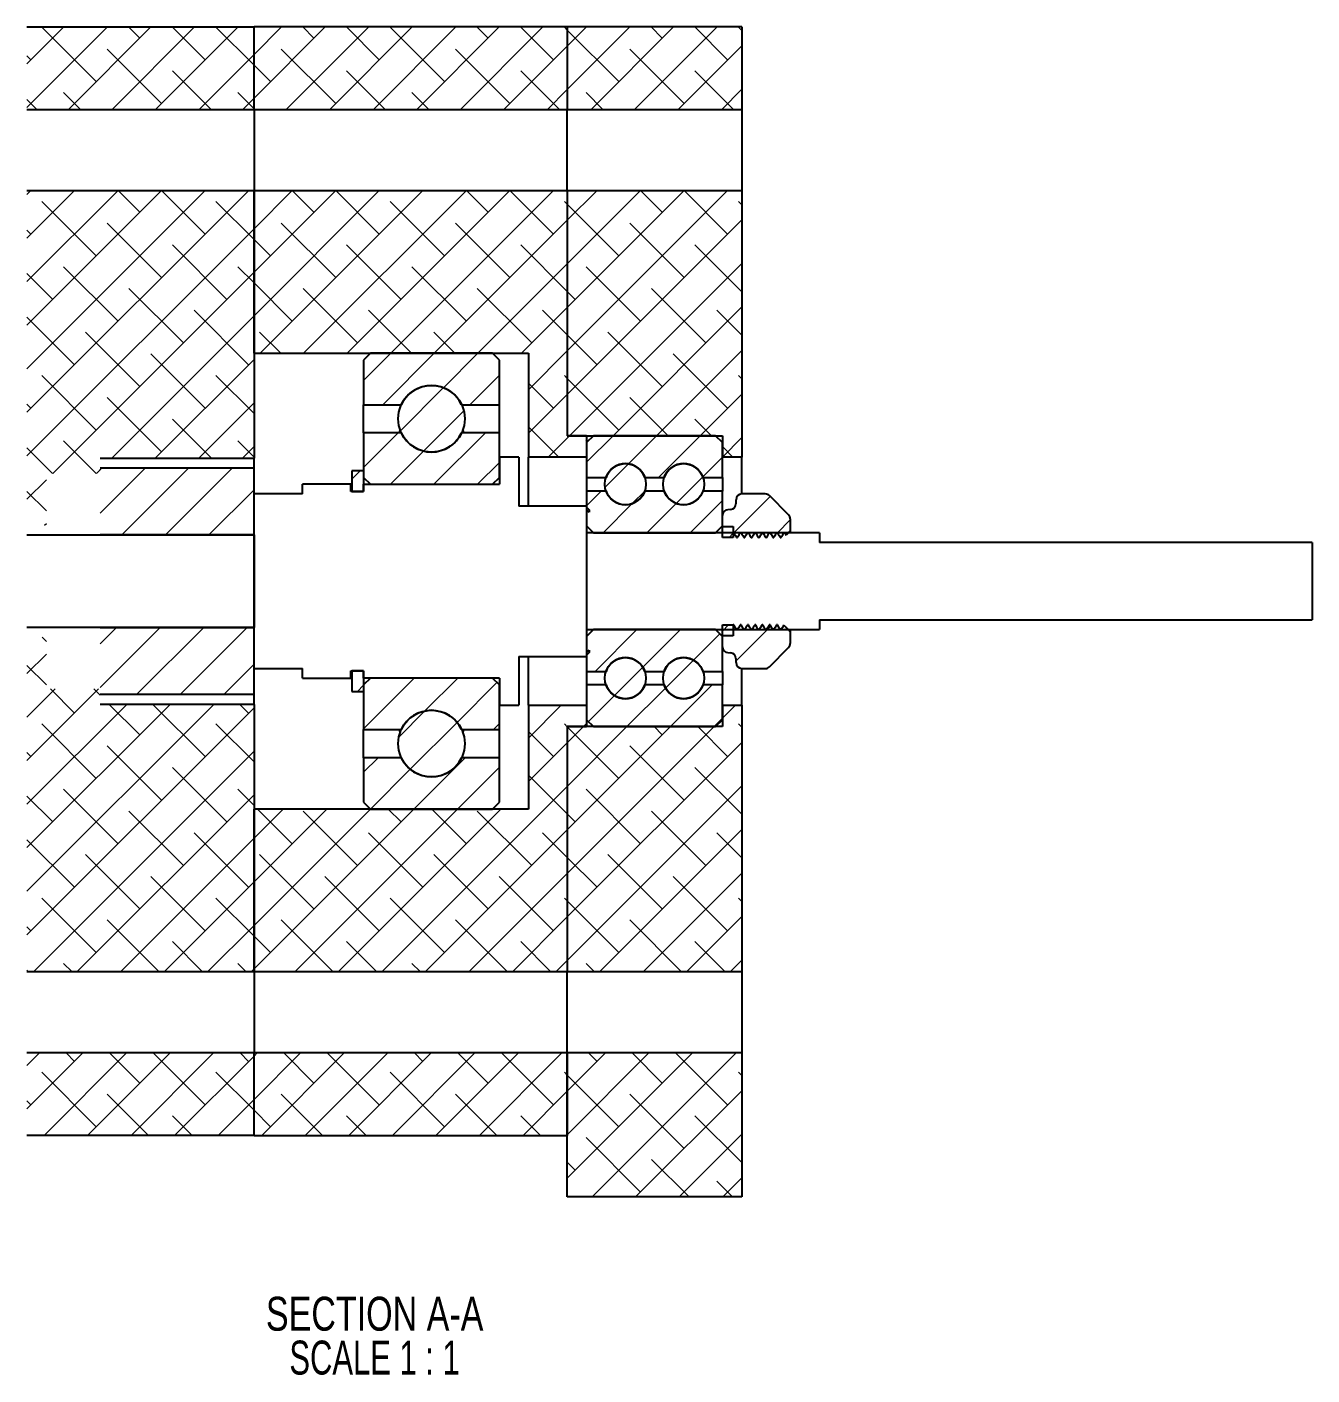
# Model space of a CAD drawing. Header units: inches. Extents: x 1.4 to 17.6, y 1.1 to 9.9.
# Drawn here: x 12.38 to 17.59, y 3.94 to 9.41 of the extents above; entities that cross this region are included whole.
import ezdxf

# ---------------------------------------------------------------- set-up
doc = ezdxf.new("R2010")
doc.units = ezdxf.units.IN
doc.header["$MEASUREMENT"] = 0
doc.styles.add('SLDTEXTSTYLE0', font='TXT', dxfattribs={"width": 0.75})
doc.styles.add('SLDTEXTSTYLE1', font='TXT', dxfattribs={"width": 0.681818})
pattern_1 = [(45, (4.8788, 0), (-0.0883883, 0.0883883), []), (135, (4.8788, 0), (-0.265165, 0.0883883), [0.3125, -0.1875])]
pattern_2 = [(45, (4.8788, 0), (-0.0883883, 0.0883883), [])]
pattern_3 = [(45, (4.8788, 0), (-0.265165, 0.265165), []), (45, (5.05558, 0), (-0.265165, 0.265165), [])]

# ---------------------------------------------------------------- blocks, each defined once
blk = doc.blocks.new('SW_NOTE_0')
at = {"color": 0, "linetype": 'Continuous', "lineweight": 18, "char_height": 0.137795, "attachment_point": 2}
for s, insert, style in [('SECTION A-A', (0.5576, 0.1776), 'SLDTEXTSTYLE0'), ('SCALE 1 : 1', (0.5571, -0.0005), 'SLDTEXTSTYLE1')]:
    blk.add_mtext(s, dxfattribs=dict(at, insert=insert, style=style))

msp = doc.modelspace()

# ---------------------------------------------------------------- hatches: boundary and pattern name
at = {"linetype": 'Continuous', "lineweight": 18}
h = msp.add_hatch(dxfattribs=at)
h.set_pattern_fill('ANSI38', style=0)
h.set_pattern_definition(pattern_1)
h.paths.add_polyline_path([(13.2976, 9.4146), (12.3758, 9.4146), (12.3758, 9.08), (13.2976, 9.08)], flags=0)
h = msp.add_hatch(dxfattribs=at)
h.set_pattern_fill('ANSI38', style=0)
h.set_pattern_definition(pattern_1)
h.paths.add_polyline_path([(14.5692, 9.08), (14.5692, 9.4146), (13.2976, 9.4146), (13.2976, 9.08)], flags=0)
h = msp.add_hatch(dxfattribs=at)
h.set_pattern_fill('ANSI38', style=0)
h.set_pattern_definition(pattern_1)
h.paths.add_polyline_path([(15.2779, 9.08), (15.2779, 9.4146), (14.5692, 9.4146), (14.5692, 9.08)], flags=0)
h = msp.add_hatch(dxfattribs=at)
h.set_pattern_fill('ANSI38', style=0)
h.set_pattern_definition(pattern_1)
h.paths.add_polyline_path([(12.3758, 8.7493), (12.3758, 7.3915), (12.4546, 7.3915), (12.4546, 7.6021), (12.6726, 7.6021), (12.6726, 7.6646), (13.2976, 7.6646), (13.2976, 8.7493)], flags=0)
h = msp.add_hatch(dxfattribs=at)
h.set_pattern_fill('ANSI38', style=0)
h.set_pattern_definition(pattern_1)
h.paths.add_polyline_path([(13.2976, 8.0898), (14.4117, 8.0898), (14.4117, 7.6685), (14.6479, 7.6685), (14.6479, 7.7552), (14.5692, 7.7552), (14.5692, 8.7493), (13.2976, 8.7493)], flags=0)
h = msp.add_hatch(dxfattribs=at)
h.set_pattern_fill('ANSI38', style=0)
h.set_pattern_definition(pattern_1)
h.paths.add_polyline_path([(14.5692, 7.7552), (15.1991, 7.7552), (15.1991, 7.6685), (15.2779, 7.6685), (15.2779, 8.7493), (14.5692, 8.7493)], flags=0)
h = msp.add_hatch(dxfattribs=at)
h.set_pattern_fill('ANSI31', style=0)
h.set_pattern_definition(pattern_2)
edge = h.paths.add_edge_path(flags=0)
edge.add_line((14.2936, 7.8812), (14.2936, 8.0623))
edge.add_line((14.2936, 8.0623), (14.2661, 8.0898))
edge.add_line((14.2661, 8.0898), (13.77, 8.0898))
edge.add_line((13.77, 8.0898), (13.7424, 8.0623))
edge.add_line((13.7424, 8.0623), (13.7424, 7.8812))
edge.add_line((13.7424, 7.8812), (13.8955, 7.8812))
edge.add_arc((14.018, 7.8241), 0.1351, 24.9972, 155.0028, ccw=False)
edge.add_line((14.1405, 7.8812), (14.2936, 7.8812))
h = msp.add_hatch(dxfattribs=at)
h.set_pattern_fill('ANSI31', style=0)
h.set_pattern_definition(pattern_2)
edge = h.paths.add_edge_path(flags=0)
edge.add_arc((14.018, 7.8241), 0.1351, 0, 360)
h = msp.add_hatch(dxfattribs=at)
h.set_pattern_fill('ANSI31', style=0)
h.set_pattern_definition(pattern_2)
edge = h.paths.add_edge_path(flags=0)
edge.add_line((14.2661, 7.5583), (14.2936, 7.5859))
edge.add_line((14.2936, 7.5859), (14.2936, 7.767))
edge.add_line((14.2936, 7.767), (14.1405, 7.767))
edge.add_arc((14.018, 7.8241), 0.1351, 204.9972, 335.0028, ccw=False)
edge.add_line((13.8955, 7.767), (13.7424, 7.767))
edge.add_line((13.7424, 7.767), (13.7424, 7.5859))
edge.add_line((13.7424, 7.5859), (13.77, 7.5583))
edge.add_line((13.77, 7.5583), (14.2661, 7.5583))
h = msp.add_hatch(dxfattribs=at)
h.set_pattern_fill('ANSI31', style=0)
h.set_pattern_definition(pattern_2)
edge = h.paths.add_edge_path(flags=0)
edge.add_line((15.1716, 7.7552), (14.6755, 7.7552))
edge.add_line((14.6755, 7.7552), (14.6479, 7.7276))
edge.add_line((14.6479, 7.7276), (14.6479, 7.586))
edge.add_line((14.6479, 7.586), (14.7267, 7.586))
edge.add_arc((14.8054, 7.5583), 0.0835, 19.3741, 160.6259, ccw=False)
edge.add_line((14.8842, 7.586), (14.9629, 7.586))
edge.add_arc((15.0416, 7.5583), 0.0835, 19.3741, 160.6259, ccw=False)
edge.add_line((15.1204, 7.586), (15.1991, 7.586))
edge.add_line((15.1991, 7.586), (15.1991, 7.7276))
edge.add_line((15.1991, 7.7276), (15.1716, 7.7552))
h = msp.add_hatch(dxfattribs=at)
h.set_pattern_fill('ANSI31', style=0)
h.set_pattern_definition(pattern_2)
h.paths.add_polyline_path([(13.2976, 7.3521), (13.2976, 7.6231), (12.6726, 7.6231), (12.6726, 7.3521)], flags=0)
h = msp.add_hatch(dxfattribs=at)
h.set_pattern_fill('ANSI32', style=0)
h.set_pattern_definition(pattern_3)
h.paths.add_polyline_path([(13.6952, 7.6123), (13.6952, 7.5288), (13.7424, 7.5288), (13.7424, 7.6123)], flags=0)
h = msp.add_hatch(dxfattribs=at)
h.set_pattern_fill('ANSI31', style=0)
h.set_pattern_definition(pattern_2)
edge = h.paths.add_edge_path(flags=0)
edge.add_arc((14.8054, 7.5583), 0.0835, 0, 360)
h = msp.add_hatch(dxfattribs=at)
h.set_pattern_fill('ANSI31', style=0)
h.set_pattern_definition(pattern_2)
edge = h.paths.add_edge_path(flags=0)
edge.add_arc((15.0416, 7.5583), 0.0835, 0, 360)
h = msp.add_hatch(dxfattribs=at)
h.set_pattern_fill('ANSI31', style=0)
h.set_pattern_definition(pattern_2)
edge = h.paths.add_edge_path(flags=0)
edge.add_line((14.7267, 7.5306), (14.6479, 7.5306))
edge.add_line((14.6479, 7.5306), (14.6479, 7.4648))
edge.add_line((14.6479, 7.4648), (14.6579, 7.4548))
edge.add_line((14.6579, 7.4548), (14.6579, 7.4448))
edge.add_line((14.6579, 7.4448), (14.6479, 7.4548))
edge.add_line((14.6479, 7.4548), (14.6479, 7.389))
edge.add_line((14.6479, 7.389), (14.6755, 7.3615))
edge.add_line((14.6755, 7.3615), (15.1716, 7.3615))
edge.add_line((15.1716, 7.3615), (15.1991, 7.389))
edge.add_line((15.1991, 7.389), (15.1991, 7.5306))
edge.add_line((15.1991, 7.5306), (15.1204, 7.5306))
edge.add_arc((15.0416, 7.5583), 0.0835, 199.3741, 340.6259, ccw=False)
edge.add_line((14.9629, 7.5306), (14.8842, 7.5306))
edge.add_arc((14.8054, 7.5583), 0.0835, 199.3741, 340.6259, ccw=False)
h = msp.add_hatch(dxfattribs=at)
h.set_pattern_fill('ANSI31', style=0)
h.set_pattern_definition(pattern_2)
edge = h.paths.add_edge_path(flags=0)
edge.add_line((15.3896, 7.3615), (15.3933, 7.3615))
edge.add_line((15.3933, 7.3615), (15.4044, 7.3423))
edge.add_line((15.4044, 7.3423), (15.408, 7.3423))
edge.add_line((15.408, 7.3423), (15.4191, 7.3615))
edge.add_line((15.4191, 7.3615), (15.4228, 7.3615))
edge.add_line((15.4228, 7.3615), (15.4339, 7.3423))
edge.add_line((15.4339, 7.3423), (15.4376, 7.3423))
edge.add_line((15.4376, 7.3423), (15.4487, 7.3615))
edge.add_line((15.4487, 7.3615), (15.4523, 7.3615))
edge.add_line((15.4523, 7.3615), (15.4578, 7.352))
edge.add_line((15.4578, 7.352), (15.4747, 7.3688))
edge.add_line((15.4747, 7.3688), (15.4747, 7.4172))
edge.add_arc((15.4509, 7.4172), 0.0238, 0, 45)
edge.add_line((15.4677, 7.4341), (15.3898, 7.512))
edge.add_arc((15.373, 7.4951), 0.0238, 45, 90)
edge.add_line((15.373, 7.5189), (15.2781, 7.5189))
edge.add_arc((15.2781, 7.4951), 0.0238, 90, 180)
edge.add_line((15.2542, 7.4951), (15.2542, 7.4791))
edge.add_arc((15.2304, 7.4791), 0.0238, 274, 360, ccw=False)
edge.add_line((15.2321, 7.4554), (15.2213, 7.4546))
edge.add_arc((15.2229, 7.4309), 0.0238, 94, 180)
edge.add_line((15.1991, 7.4309), (15.1991, 7.3866))
edge.add_line((15.1991, 7.3866), (15.2434, 7.3866))
edge.add_line((15.2434, 7.3866), (15.2434, 7.3615))
edge.add_line((15.2434, 7.3615), (15.2456, 7.3615))
edge.add_line((15.2456, 7.3615), (15.2567, 7.3423))
edge.add_line((15.2567, 7.3423), (15.2604, 7.3423))
edge.add_line((15.2604, 7.3423), (15.2715, 7.3615))
edge.add_line((15.2715, 7.3615), (15.2752, 7.3615))
edge.add_line((15.2752, 7.3615), (15.2862, 7.3423))
edge.add_line((15.2862, 7.3423), (15.2899, 7.3423))
edge.add_line((15.2899, 7.3423), (15.301, 7.3615))
edge.add_line((15.301, 7.3615), (15.3047, 7.3615))
edge.add_line((15.3047, 7.3615), (15.3158, 7.3423))
edge.add_line((15.3158, 7.3423), (15.3195, 7.3423))
edge.add_line((15.3195, 7.3423), (15.3305, 7.3615))
edge.add_line((15.3305, 7.3615), (15.3342, 7.3615))
edge.add_line((15.3342, 7.3615), (15.3453, 7.3423))
edge.add_line((15.3453, 7.3423), (15.349, 7.3423))
edge.add_line((15.349, 7.3423), (15.3601, 7.3615))
edge.add_line((15.3601, 7.3615), (15.3638, 7.3615))
edge.add_line((15.3638, 7.3615), (15.3748, 7.3423))
edge.add_line((15.3748, 7.3423), (15.3785, 7.3423))
edge.add_line((15.3785, 7.3423), (15.3896, 7.3615))
h = msp.add_hatch(dxfattribs=at)
h.set_pattern_fill('ANSI31', style=0)
h.set_pattern_definition(pattern_2)
h.paths.add_polyline_path([(15.1991, 7.3866), (15.1991, 7.3423), (15.2434, 7.3423), (15.2434, 7.3866)], flags=0)
h = msp.add_hatch(dxfattribs=at)
h.set_pattern_fill('ANSI31', style=0)
h.set_pattern_definition(pattern_2)
h.paths.add_polyline_path([(12.6726, 6.9771), (12.6726, 6.7061), (13.2976, 6.7061), (13.2976, 6.9771)], flags=0)
h = msp.add_hatch(dxfattribs=at)
h.set_pattern_fill('ANSI31', style=0)
h.set_pattern_definition(pattern_2)
edge = h.paths.add_edge_path(flags=0)
edge.add_line((14.6579, 6.8744), (14.6479, 6.8644))
edge.add_line((14.6479, 6.8644), (14.6479, 6.7986))
edge.add_line((14.6479, 6.7986), (14.7267, 6.7986))
edge.add_arc((14.8054, 6.7709), 0.0835, 19.3741, 160.6259, ccw=False)
edge.add_line((14.8842, 6.7986), (14.9629, 6.7986))
edge.add_arc((15.0416, 6.7709), 0.0835, 19.3741, 160.6259, ccw=False)
edge.add_line((15.1204, 6.7986), (15.1991, 6.7986))
edge.add_line((15.1991, 6.7986), (15.1991, 6.9402))
edge.add_line((15.1991, 6.9402), (15.1716, 6.9678))
edge.add_line((15.1716, 6.9678), (14.6755, 6.9678))
edge.add_line((14.6755, 6.9678), (14.6479, 6.9402))
edge.add_line((14.6479, 6.9402), (14.6479, 6.8744))
edge.add_line((14.6479, 6.8744), (14.6579, 6.8844))
edge.add_line((14.6579, 6.8844), (14.6579, 6.8744))
h = msp.add_hatch(dxfattribs=at)
h.set_pattern_fill('ANSI31', style=0)
h.set_pattern_definition(pattern_2)
h.paths.add_polyline_path([(15.1991, 6.9869), (15.1991, 6.9426), (15.2434, 6.9426), (15.2434, 6.9869)], flags=0)
h = msp.add_hatch(dxfattribs=at)
h.set_pattern_fill('ANSI31', style=0)
h.set_pattern_definition(pattern_2)
edge = h.paths.add_edge_path(flags=0)
edge.add_line((15.4339, 6.9678), (15.4228, 6.9869))
edge.add_line((15.4228, 6.9869), (15.4191, 6.9869))
edge.add_line((15.4191, 6.9869), (15.408, 6.9678))
edge.add_line((15.408, 6.9678), (15.4044, 6.9678))
edge.add_line((15.4044, 6.9678), (15.3933, 6.9869))
edge.add_line((15.3933, 6.9869), (15.3896, 6.9869))
edge.add_line((15.3896, 6.9869), (15.3785, 6.9678))
edge.add_line((15.3785, 6.9678), (15.3748, 6.9678))
edge.add_line((15.3748, 6.9678), (15.3638, 6.9869))
edge.add_line((15.3638, 6.9869), (15.3601, 6.9869))
edge.add_line((15.3601, 6.9869), (15.349, 6.9678))
edge.add_line((15.349, 6.9678), (15.3453, 6.9678))
edge.add_line((15.3453, 6.9678), (15.3342, 6.9869))
edge.add_line((15.3342, 6.9869), (15.3305, 6.9869))
edge.add_line((15.3305, 6.9869), (15.3195, 6.9678))
edge.add_line((15.3195, 6.9678), (15.3158, 6.9678))
edge.add_line((15.3158, 6.9678), (15.3047, 6.9869))
edge.add_line((15.3047, 6.9869), (15.301, 6.9869))
edge.add_line((15.301, 6.9869), (15.2899, 6.9678))
edge.add_line((15.2899, 6.9678), (15.2862, 6.9678))
edge.add_line((15.2862, 6.9678), (15.2752, 6.9869))
edge.add_line((15.2752, 6.9869), (15.2715, 6.9869))
edge.add_line((15.2715, 6.9869), (15.2604, 6.9678))
edge.add_line((15.2604, 6.9678), (15.2567, 6.9678))
edge.add_line((15.2567, 6.9678), (15.2456, 6.9869))
edge.add_line((15.2456, 6.9869), (15.2434, 6.9869))
edge.add_line((15.2434, 6.9869), (15.2434, 6.9426))
edge.add_line((15.2434, 6.9426), (15.1991, 6.9426))
edge.add_line((15.1991, 6.9426), (15.1991, 6.8983))
edge.add_arc((15.2229, 6.8983), 0.0238, 180, 266)
edge.add_line((15.2213, 6.8746), (15.2321, 6.8738))
edge.add_arc((15.2304, 6.8501), 0.0238, 0, 86, ccw=False)
edge.add_line((15.2542, 6.8501), (15.2542, 6.8341))
edge.add_arc((15.2781, 6.8341), 0.0238, 180, 270)
edge.add_line((15.2781, 6.8103), (15.373, 6.8103))
edge.add_arc((15.373, 6.8341), 0.0238, 270, 315)
edge.add_line((15.3898, 6.8173), (15.4677, 6.8952))
edge.add_arc((15.4509, 6.912), 0.0238, 315, 360)
edge.add_line((15.4747, 6.912), (15.4747, 6.9604))
edge.add_line((15.4747, 6.9604), (15.4672, 6.9679))
edge.add_line((15.4672, 6.9679), (15.4671, 6.9678))
edge.add_line((15.4671, 6.9678), (15.4634, 6.9678))
edge.add_line((15.4634, 6.9678), (15.4581, 6.977))
edge.add_line((15.4581, 6.977), (15.4485, 6.9866))
edge.add_line((15.4485, 6.9866), (15.4376, 6.9678))
edge.add_line((15.4376, 6.9678), (15.4339, 6.9678))
h = msp.add_hatch(dxfattribs=at)
h.set_pattern_fill('ANSI38', style=0)
h.set_pattern_definition(pattern_1)
h.paths.add_polyline_path([(12.3758, 6.9377), (12.3758, 5.58), (13.2976, 5.58), (13.2976, 6.6646), (12.6726, 6.6646), (12.6726, 6.7271), (12.4546, 6.7271), (12.4546, 6.9377)], flags=0)
h = msp.add_hatch(dxfattribs=at)
h.set_pattern_fill('ANSI31', style=0)
h.set_pattern_definition(pattern_2)
edge = h.paths.add_edge_path(flags=0)
edge.add_arc((14.8054, 6.7709), 0.0835, 0, 360)
h = msp.add_hatch(dxfattribs=at)
h.set_pattern_fill('ANSI31', style=0)
h.set_pattern_definition(pattern_2)
edge = h.paths.add_edge_path(flags=0)
edge.add_arc((15.0416, 6.7709), 0.0835, 0, 360)
h = msp.add_hatch(dxfattribs=at)
h.set_pattern_fill('ANSI32', style=0)
h.set_pattern_definition(pattern_3)
h.paths.add_polyline_path([(13.7424, 6.7169), (13.7424, 6.8004), (13.6952, 6.8004), (13.6952, 6.7169)], flags=0)
h = msp.add_hatch(dxfattribs=at)
h.set_pattern_fill('ANSI31', style=0)
h.set_pattern_definition(pattern_2)
edge = h.paths.add_edge_path(flags=0)
edge.add_line((14.1405, 6.5623), (14.2936, 6.5623))
edge.add_line((14.2936, 6.5623), (14.2936, 6.7434))
edge.add_line((14.2936, 6.7434), (14.2661, 6.7709))
edge.add_line((14.2661, 6.7709), (13.77, 6.7709))
edge.add_line((13.77, 6.7709), (13.7424, 6.7434))
edge.add_line((13.7424, 6.7434), (13.7424, 6.5623))
edge.add_line((13.7424, 6.5623), (13.8955, 6.5623))
edge.add_arc((14.018, 6.5052), 0.1351, 24.9972, 155.0028, ccw=False)
h = msp.add_hatch(dxfattribs=at)
h.set_pattern_fill('ANSI31', style=0)
h.set_pattern_definition(pattern_2)
edge = h.paths.add_edge_path(flags=0)
edge.add_line((14.6479, 6.7432), (14.6479, 6.6016))
edge.add_line((14.6479, 6.6016), (14.6755, 6.5741))
edge.add_line((14.6755, 6.5741), (15.1716, 6.5741))
edge.add_line((15.1716, 6.5741), (15.1991, 6.6016))
edge.add_line((15.1991, 6.6016), (15.1991, 6.7432))
edge.add_line((15.1991, 6.7432), (15.1204, 6.7432))
edge.add_arc((15.0416, 6.7709), 0.0835, 199.3741, 340.6259, ccw=False)
edge.add_line((14.9629, 6.7432), (14.8842, 6.7432))
edge.add_arc((14.8054, 6.7709), 0.0835, 199.3741, 340.6259, ccw=False)
edge.add_line((14.7267, 6.7432), (14.6479, 6.7432))
h = msp.add_hatch(dxfattribs=at)
h.set_pattern_fill('ANSI38', style=0)
h.set_pattern_definition(pattern_1)
h.paths.add_polyline_path([(14.6479, 6.6607), (14.4117, 6.6607), (14.4117, 6.2394), (13.2976, 6.2394), (13.2976, 5.58), (14.5692, 5.58), (14.5692, 6.5741), (14.6479, 6.5741)], flags=0)
h = msp.add_hatch(dxfattribs=at)
h.set_pattern_fill('ANSI31', style=0)
h.set_pattern_definition(pattern_2)
edge = h.paths.add_edge_path(flags=0)
edge.add_arc((14.018, 6.5052), 0.1351, 0, 360)
h = msp.add_hatch(dxfattribs=at)
h.set_pattern_fill('ANSI38', style=0)
h.set_pattern_definition(pattern_1)
h.paths.add_polyline_path([(15.2779, 6.6607), (15.1991, 6.6607), (15.1991, 6.5741), (14.5692, 6.5741), (14.5692, 5.58), (15.2779, 5.58)], flags=0)
h = msp.add_hatch(dxfattribs=at)
h.set_pattern_fill('ANSI31', style=0)
h.set_pattern_definition(pattern_2)
edge = h.paths.add_edge_path(flags=0)
edge.add_line((13.77, 6.2394), (14.2661, 6.2394))
edge.add_line((14.2661, 6.2394), (14.2936, 6.267))
edge.add_line((14.2936, 6.267), (14.2936, 6.4481))
edge.add_line((14.2936, 6.4481), (14.1405, 6.4481))
edge.add_arc((14.018, 6.5052), 0.1351, 204.9972, 335.0028, ccw=False)
edge.add_line((13.8955, 6.4481), (13.7424, 6.4481))
edge.add_line((13.7424, 6.4481), (13.7424, 6.267))
edge.add_line((13.7424, 6.267), (13.77, 6.2394))
h = msp.add_hatch(dxfattribs=at)
h.set_pattern_fill('ANSI38', style=0)
h.set_pattern_definition(pattern_1)
h.paths.add_polyline_path([(12.3758, 4.9146), (13.2976, 4.9146), (13.2976, 5.2493), (12.3758, 5.2493)], flags=0)
h = msp.add_hatch(dxfattribs=at)
h.set_pattern_fill('ANSI38', style=0)
h.set_pattern_definition(pattern_1)
h.paths.add_polyline_path([(14.5692, 4.9146), (14.5692, 5.2493), (13.2976, 5.2493), (13.2976, 4.9146)], flags=0)
h = msp.add_hatch(dxfattribs=at)
h.set_pattern_fill('ANSI38', style=0)
h.set_pattern_definition(pattern_1)
h.paths.add_polyline_path([(15.2779, 4.6646), (15.2779, 5.2493), (14.5692, 5.2493), (14.5692, 4.6646)], flags=0)

# ---------------------------------------------------------------- linework, layer by layer
at = {"color": 7, "linetype": 'Continuous', "lineweight": 25}
for p, q in [((12.3758, 9.4146), (13.2976, 9.4146)), ((14.5692, 9.4146), (13.2976, 9.4146)), ((13.2976, 9.08), (13.2976, 9.4146)), ((14.5692, 9.4146), (14.5692, 9.08)), ((15.2779, 9.4146), (14.5692, 9.4146)), ((15.2779, 9.4146), (15.2779, 9.08)), ((12.3758, 9.08), (13.2976, 9.08)), ((13.2976, 9.08), (14.5692, 9.08)), ((13.2976, 9.08), (13.2976, 8.7493)), ((14.5692, 8.7493), (14.5692, 9.08)), ((14.5692, 9.08), (15.2779, 9.08)), ((15.2779, 9.08), (15.2779, 8.7493)), ((13.2976, 8.7493), (12.3758, 8.7493)), ((13.2976, 8.0898), (13.2976, 8.7493)), ((14.5692, 8.7493), (13.2976, 8.7493)), ((13.2976, 8.7493), (13.2976, 7.6646)), ((14.5692, 8.7493), (14.5692, 7.7552)), ((15.2779, 8.7493), (14.5692, 8.7493)), ((15.2779, 8.7493), (15.2779, 7.6685)), ((13.2976, 8.0898), (14.4117, 8.0898)), ((13.77, 8.0898), (13.7424, 8.0623)), ((13.7424, 8.0623), (13.7424, 7.8812)), ((14.2661, 8.0898), (13.77, 8.0898)), ((14.2936, 8.0623), (14.2661, 8.0898)), ((14.2936, 7.8812), (14.2936, 8.0623)), ((14.4117, 8.0898), (14.4117, 7.6685)), ((13.7424, 7.8812), (13.8955, 7.8812)), ((13.7424, 7.767), (13.7424, 7.8812)), ((14.1405, 7.8812), (14.2936, 7.8812)), ((14.2936, 7.767), (14.2936, 7.8812)), ((13.7424, 7.767), (13.7424, 7.5859)), ((13.8955, 7.767), (13.7424, 7.767)), ((14.2936, 7.767), (14.1405, 7.767)), ((14.2936, 7.5859), (14.2936, 7.767)), ((14.6479, 7.7552), (14.5692, 7.7552)), ((14.5692, 7.7552), (15.1991, 7.7552)), ((14.6755, 7.7552), (14.6479, 7.7276)), ((14.6479, 7.7552), (14.6479, 7.6685)), ((14.6479, 7.7276), (14.6479, 7.586)), ((15.1716, 7.7552), (14.6755, 7.7552)), ((15.1991, 7.7276), (15.1716, 7.7552)), ((15.1991, 7.7552), (15.1991, 7.6685)), ((15.1991, 7.586), (15.1991, 7.7276)), ((12.6726, 7.6646), (13.2976, 7.6646)), ((13.2976, 7.6231), (13.2976, 7.6646)), ((14.2936, 7.6685), (14.2936, 7.5583)), ((14.3724, 7.6685), (14.2936, 7.6685)), ((14.3724, 7.6685), (14.3724, 7.4697)), ((14.6479, 7.6685), (14.4117, 7.6685)), ((14.4117, 7.4697), (14.4117, 7.6685)), ((15.2779, 7.6685), (15.1991, 7.6685)), ((15.2779, 7.5189), (15.2779, 7.6685)), ((13.2976, 7.6231), (12.6726, 7.6231)), ((13.2976, 7.3521), (13.2976, 7.6231)), ((13.7424, 7.6127), (13.6952, 7.6127)), ((13.6952, 7.6127), (13.6952, 7.6123)), ((13.7424, 7.6123), (13.6952, 7.6123)), ((13.6952, 7.6123), (13.6952, 7.5288)), ((13.7424, 7.6123), (13.7424, 7.5288)), ((13.4944, 7.5189), (13.4944, 7.5583)), ((13.6913, 7.5583), (13.4944, 7.5583)), ((13.6913, 7.5288), (13.6913, 7.5583)), ((13.7424, 7.5859), (13.77, 7.5583)), ((13.7424, 7.5288), (13.7424, 7.5583)), ((13.7424, 7.5583), (14.2936, 7.5583)), ((13.77, 7.5583), (14.2661, 7.5583)), ((14.2661, 7.5583), (14.2936, 7.5859)), ((14.6479, 7.586), (14.7267, 7.586)), ((14.6479, 7.586), (14.6479, 7.5306)), ((14.8842, 7.586), (14.9629, 7.586)), ((15.1204, 7.586), (15.1991, 7.586)), ((15.1991, 7.586), (15.1991, 7.5306)), ((13.4944, 7.5189), (13.2976, 7.5189)), ((13.2976, 6.8103), (13.2976, 7.5189)), ((13.7424, 7.5288), (13.6913, 7.5288)), ((13.6952, 7.5288), (13.7424, 7.5288)), ((14.6479, 7.5306), (14.6479, 7.4648)), ((14.7267, 7.5306), (14.6479, 7.5306)), ((14.9629, 7.5306), (14.8842, 7.5306)), ((15.1991, 7.5306), (15.1204, 7.5306)), ((15.1991, 7.389), (15.1991, 7.5306)), ((15.373, 7.5189), (15.2781, 7.5189)), ((15.4677, 7.4341), (15.3898, 7.512)), ((14.6479, 7.4697), (14.3724, 7.4697)), ((14.6479, 7.4697), (14.6479, 6.8595)), ((14.6479, 7.4648), (14.6579, 7.4548)), ((14.6479, 7.4548), (14.6479, 7.389)), ((14.6579, 7.4448), (14.6479, 7.4548)), ((14.6579, 7.4548), (14.6579, 7.4448)), ((15.2321, 7.4554), (15.2213, 7.4546)), ((15.2542, 7.4951), (15.2542, 7.4791)), ((14.6479, 7.389), (14.6755, 7.3615)), ((15.1716, 7.3615), (15.1991, 7.389)), ((15.1991, 7.3866), (15.1991, 7.4309)), ((15.4747, 7.4172), (15.4747, 7.3688)), ((12.3758, 7.3521), (13.2976, 7.3521)), ((13.2976, 7.3521), (12.6726, 7.3521)), ((13.2976, 7.3521), (13.2976, 6.9771)), ((14.6479, 7.3615), (14.6479, 6.9678)), ((15.5928, 7.3615), (14.6479, 7.3615)), ((14.6755, 7.3615), (15.1716, 7.3615)), ((15.1991, 7.3866), (15.2434, 7.3866)), ((15.1991, 7.3423), (15.1991, 7.3866)), ((15.2434, 7.3423), (15.1991, 7.3423)), ((15.2434, 7.3866), (15.2434, 7.3615)), ((15.2434, 7.3866), (15.2434, 7.3423)), ((15.2434, 7.3615), (15.2456, 7.3615)), ((15.2567, 7.3423), (15.2604, 7.3423)), ((15.2602, 7.3413), (15.2604, 7.3423)), ((15.2715, 7.3615), (15.2752, 7.3615)), ((15.2862, 7.3423), (15.2899, 7.3423)), ((15.2897, 7.3413), (15.2899, 7.3423)), ((15.301, 7.3615), (15.3047, 7.3615)), ((15.3158, 7.3423), (15.3195, 7.3423)), ((15.3192, 7.3413), (15.3195, 7.3423)), ((15.3305, 7.3615), (15.3342, 7.3615)), ((15.3453, 7.3423), (15.349, 7.3423)), ((15.3488, 7.3413), (15.349, 7.3423)), ((15.3601, 7.3615), (15.3638, 7.3615)), ((15.3748, 7.3423), (15.3785, 7.3423)), ((15.3783, 7.3413), (15.3785, 7.3423)), ((15.3896, 7.3615), (15.3933, 7.3615)), ((15.4044, 7.3423), (15.408, 7.3423)), ((15.4078, 7.3413), (15.408, 7.3423)), ((15.4191, 7.3615), (15.4228, 7.3615)), ((15.4339, 7.3423), (15.4376, 7.3423)), ((15.4373, 7.3413), (15.4376, 7.3423)), ((15.4487, 7.3615), (15.4523, 7.3615)), ((15.4747, 7.3688), (15.4578, 7.352)), ((15.4747, 7.3688), (15.4747, 7.3615)), ((15.5928, 7.3615), (15.5928, 7.3221)), ((17.5928, 7.3221), (15.5928, 7.3221)), ((17.5928, 7.3221), (17.5928, 7.0071)), ((15.5928, 7.0071), (17.5928, 7.0071)), ((15.5928, 7.0071), (15.5928, 6.9678)), ((13.2976, 6.9771), (12.3758, 6.9771)), ((12.6726, 6.9771), (13.2976, 6.9771)), ((13.2976, 6.7061), (13.2976, 6.9771)), ((14.6479, 6.9678), (15.5928, 6.9678)), ((14.6755, 6.9678), (14.6479, 6.9402)), ((15.1716, 6.9678), (14.6755, 6.9678)), ((15.1991, 6.9402), (15.1716, 6.9678)), ((15.1991, 6.9869), (15.2434, 6.9869)), ((15.1991, 6.9426), (15.1991, 6.9869)), ((15.2434, 6.9869), (15.2434, 6.9871)), ((15.2456, 6.9869), (15.2434, 6.9869)), ((15.2434, 6.9869), (15.2434, 6.9426)), ((15.2604, 6.9678), (15.2567, 6.9678)), ((15.2752, 6.9869), (15.2715, 6.9869)), ((15.2862, 6.9678), (15.2865, 6.9693)), ((15.2899, 6.9678), (15.2862, 6.9678)), ((15.3047, 6.9869), (15.301, 6.9869)), ((15.3158, 6.9678), (15.316, 6.9693)), ((15.3195, 6.9678), (15.3158, 6.9678)), ((15.3342, 6.9869), (15.3305, 6.9869)), ((15.349, 6.9678), (15.3453, 6.9678)), ((15.3638, 6.9869), (15.3601, 6.9869)), ((15.3785, 6.9678), (15.3748, 6.9678)), ((15.3933, 6.9869), (15.3896, 6.9869)), ((15.408, 6.9678), (15.4044, 6.9678)), ((15.4228, 6.9869), (15.4191, 6.9869)), ((15.4339, 6.9678), (15.4341, 6.9693)), ((15.4376, 6.9678), (15.4339, 6.9678)), ((15.4485, 6.9866), (15.4581, 6.977)), ((15.4671, 6.9678), (15.4634, 6.9678)), ((15.4672, 6.9679), (15.4671, 6.9678)), ((15.4672, 6.9679), (15.4673, 6.968)), ((15.4672, 6.9679), (15.4747, 6.9604)), ((15.4747, 6.9678), (15.4747, 6.9604)), ((15.4747, 6.9604), (15.4747, 6.912)), ((14.6479, 6.9402), (14.6479, 6.8744)), ((15.2434, 6.9426), (15.1991, 6.9426)), ((15.1991, 6.8983), (15.1991, 6.9426)), ((15.1991, 6.7986), (15.1991, 6.9402)), ((14.3724, 6.8595), (14.6479, 6.8595)), ((14.3724, 6.8595), (14.3724, 6.6607)), ((14.4117, 6.6607), (14.4117, 6.8595)), ((14.6479, 6.8744), (14.6579, 6.8844)), ((14.6579, 6.8744), (14.6479, 6.8644)), ((14.6479, 6.8644), (14.6479, 6.7986)), ((14.6579, 6.8844), (14.6579, 6.8744)), ((15.2213, 6.8746), (15.2321, 6.8738)), ((15.2542, 6.8501), (15.2542, 6.8341)), ((15.3898, 6.8173), (15.4677, 6.8952)), ((13.2976, 6.8103), (13.4944, 6.8103)), ((13.4944, 6.7709), (13.4944, 6.8103)), ((13.6913, 6.8004), (13.7424, 6.8004)), ((13.6913, 6.7709), (13.6913, 6.8004)), ((13.7424, 6.8004), (13.6952, 6.8004)), ((13.6952, 6.8004), (13.6952, 6.7169)), ((13.7424, 6.7709), (13.7424, 6.8004)), ((13.7424, 6.8004), (13.7424, 6.7169)), ((14.6479, 6.7986), (14.6479, 6.7432)), ((14.6479, 6.7986), (14.7267, 6.7986)), ((14.8842, 6.7986), (14.9629, 6.7986)), ((15.1204, 6.7986), (15.1991, 6.7986)), ((15.1991, 6.7986), (15.1991, 6.7432)), ((15.2779, 6.6607), (15.2779, 6.8103)), ((15.2781, 6.8103), (15.373, 6.8103)), ((13.4944, 6.7709), (13.6913, 6.7709)), ((14.2936, 6.7709), (13.7424, 6.7709)), ((13.77, 6.7709), (13.7424, 6.7434)), ((13.7424, 6.7434), (13.7424, 6.5623)), ((14.2661, 6.7709), (13.77, 6.7709)), ((14.2936, 6.7434), (14.2661, 6.7709)), ((14.2936, 6.7709), (14.2936, 6.6607)), ((14.2936, 6.5623), (14.2936, 6.7434)), ((14.7267, 6.7432), (14.6479, 6.7432)), ((14.6479, 6.7432), (14.6479, 6.6016)), ((14.9629, 6.7432), (14.8842, 6.7432)), ((15.1991, 6.7432), (15.1204, 6.7432)), ((15.1991, 6.6016), (15.1991, 6.7432)), ((12.6726, 6.7061), (13.2976, 6.7061)), ((13.2976, 6.6646), (13.2976, 6.7061)), ((13.6952, 6.7169), (13.6952, 6.7165)), ((13.6952, 6.7169), (13.7424, 6.7169)), ((13.6952, 6.7165), (13.7424, 6.7165)), ((13.2976, 6.6646), (12.6726, 6.6646)), ((13.2976, 6.6646), (13.2976, 5.58)), ((14.2936, 6.6607), (14.3724, 6.6607)), ((14.4117, 6.6607), (14.4117, 6.2394)), ((14.4117, 6.6607), (14.6479, 6.6607)), ((14.6479, 6.6607), (14.6479, 6.5741)), ((15.1991, 6.6607), (15.2779, 6.6607)), ((15.1991, 6.6607), (15.1991, 6.5741)), ((15.2779, 6.6607), (15.2779, 5.58)), ((14.5692, 6.5741), (14.6479, 6.5741)), ((14.5692, 6.5741), (14.5692, 5.58)), ((15.1991, 6.5741), (14.5692, 6.5741)), ((14.6479, 6.6016), (14.6755, 6.5741)), ((14.6755, 6.5741), (15.1716, 6.5741)), ((15.1716, 6.5741), (15.1991, 6.6016)), ((13.7424, 6.4481), (13.7424, 6.5623)), ((13.7424, 6.5623), (13.8955, 6.5623)), ((14.1405, 6.5623), (14.2936, 6.5623)), ((14.2936, 6.4481), (14.2936, 6.5623)), ((13.7424, 6.4481), (13.7424, 6.267)), ((13.8955, 6.4481), (13.7424, 6.4481)), ((14.2936, 6.4481), (14.1405, 6.4481)), ((14.2936, 6.267), (14.2936, 6.4481)), ((13.2976, 5.58), (13.2976, 6.2394)), ((14.4117, 6.2394), (13.2976, 6.2394)), ((13.7424, 6.267), (13.77, 6.2394)), ((13.77, 6.2394), (14.2661, 6.2394)), ((14.2661, 6.2394), (14.2936, 6.267)), ((12.3758, 5.58), (13.2976, 5.58)), ((13.2976, 5.58), (14.5692, 5.58)), ((13.2976, 5.58), (13.2976, 5.2493)), ((14.5692, 5.2493), (14.5692, 5.58)), ((14.5692, 5.58), (15.2779, 5.58)), ((15.2779, 5.58), (15.2779, 5.2493)), ((13.2976, 5.2493), (12.3758, 5.2493)), ((13.2976, 4.9146), (13.2976, 5.2493)), ((14.5692, 5.2493), (13.2976, 5.2493)), ((14.5692, 5.2493), (14.5692, 4.9146)), ((15.2779, 5.2493), (14.5692, 5.2493)), ((14.5692, 4.6646), (14.5692, 5.2493)), ((15.2779, 5.2493), (15.2779, 4.6646)), ((13.2976, 4.9146), (12.3758, 4.9146)), ((13.2976, 4.9146), (14.5692, 4.9146)), ((15.2779, 4.6646), (14.5692, 4.6646))]:
    msp.add_line(p, q, dxfattribs=at)
at = {"color": 7, "linetype": 'Continuous', "lineweight": 25, "flags": 128}
for points in [[(13.8903, 7.7799), (13.8868, 7.7681), (13.8865, 7.767)], [(14.1495, 7.767), (14.1492, 7.7681), (14.1457, 7.7799)], [(15.2456, 7.3615), (15.2487, 7.3561), (15.2518, 7.3507), (15.2567, 7.3423)], [(15.2604, 7.3423), (15.2635, 7.3476), (15.2666, 7.353), (15.2715, 7.3615)], [(15.2752, 7.3615), (15.2783, 7.3561), (15.2814, 7.3507), (15.2862, 7.3423)], [(15.2899, 7.3423), (15.293, 7.3476), (15.2961, 7.353), (15.301, 7.3615)], [(15.3047, 7.3615), (15.3078, 7.3561), (15.3109, 7.3507), (15.3158, 7.3423)], [(15.3195, 7.3423), (15.3226, 7.3476), (15.3257, 7.353), (15.3305, 7.3615)], [(15.3342, 7.3615), (15.3373, 7.3561), (15.3404, 7.3507), (15.3453, 7.3423)], [(15.349, 7.3423), (15.3521, 7.3476), (15.3552, 7.353), (15.3601, 7.3615)], [(15.3638, 7.3615), (15.3669, 7.3561), (15.3699, 7.3507), (15.3748, 7.3423)], [(15.3785, 7.3423), (15.3816, 7.3476), (15.3847, 7.353), (15.3896, 7.3615)], [(15.3933, 7.3615), (15.3964, 7.3561), (15.3995, 7.3507), (15.4044, 7.3423)], [(15.408, 7.3423), (15.4111, 7.3476), (15.4142, 7.353), (15.4191, 7.3615)], [(15.4228, 7.3615), (15.4259, 7.3561), (15.429, 7.3507), (15.4339, 7.3423)], [(15.4376, 7.3423), (15.4407, 7.3476), (15.4438, 7.353), (15.4487, 7.3615)], [(15.4523, 7.3615), (15.4554, 7.3561), (15.4578, 7.352)], [(15.2567, 6.9678), (15.2536, 6.9731), (15.2505, 6.9785), (15.2456, 6.9869)], [(15.2715, 6.9869), (15.2684, 6.9816), (15.2653, 6.9762), (15.2604, 6.9678)], [(15.2862, 6.9678), (15.2832, 6.9731), (15.2801, 6.9785), (15.2752, 6.9869)], [(15.301, 6.9869), (15.2979, 6.9816), (15.2948, 6.9762), (15.2899, 6.9678)], [(15.3158, 6.9678), (15.3127, 6.9731), (15.3096, 6.9785), (15.3047, 6.9869)], [(15.3305, 6.9869), (15.3274, 6.9816), (15.3244, 6.9762), (15.3195, 6.9678)], [(15.3453, 6.9678), (15.3422, 6.9731), (15.3391, 6.9785), (15.3342, 6.9869)], [(15.3601, 6.9869), (15.357, 6.9816), (15.3539, 6.9762), (15.349, 6.9678)], [(15.3748, 6.9678), (15.3717, 6.9731), (15.3686, 6.9785), (15.3638, 6.9869)], [(15.3896, 6.9869), (15.3865, 6.9816), (15.3834, 6.9762), (15.3785, 6.9678)], [(15.4044, 6.9678), (15.4013, 6.9731), (15.3982, 6.9785), (15.3933, 6.9869)], [(15.4191, 6.9869), (15.416, 6.9816), (15.4129, 6.9762), (15.408, 6.9678)], [(15.4339, 6.9678), (15.4308, 6.9731), (15.4277, 6.9785), (15.4228, 6.9869)], [(15.4485, 6.9866), (15.4456, 6.9816), (15.4425, 6.9762), (15.4376, 6.9678)], [(15.4634, 6.9678), (15.4603, 6.9731), (15.4581, 6.977)], [(13.8865, 6.5623), (13.8868, 6.5612), (13.8903, 6.5493)], [(14.1457, 6.5493), (14.1492, 6.5612), (14.1495, 6.5623)]]:
    msp.add_lwpolyline(points, dxfattribs=at)
at = {"color": 7, "linetype": 'Continuous', "lineweight": 25}
for centre, radius in [((14.018, 7.8241), 0.1351), ((14.8054, 7.5583), 0.0835), ((15.0416, 7.5583), 0.0835), ((14.8054, 6.7709), 0.0835), ((15.0416, 6.7709), 0.0835), ((14.018, 6.5052), 0.1351)]:
    msp.add_circle(centre, radius, dxfattribs=at)
for centre, radius, start, end in [((14.018, 7.8241), 0.1351, 24.9972, 155.0028), ((14.018, 7.8241), 0.1351, 204.9972, 335.0028), ((14.8054, 7.5583), 0.0835, 19.3741, 160.6259), ((15.0416, 7.5583), 0.0835, 19.3741, 160.6259), ((14.8054, 7.5583), 0.0835, 199.3741, 340.6259), ((15.0416, 7.5583), 0.0835, 199.3741, 340.6259), ((15.2781, 7.4951), 0.0238, 90, 180), ((15.373, 7.4951), 0.0238, 45, 90), ((15.2229, 7.4309), 0.0238, 94, 180), ((15.2304, 7.4791), 0.0238, 274, 0), ((15.4509, 7.4172), 0.0238, 0, 45), ((15.2229, 6.8983), 0.0238, 180, 266), ((15.4509, 6.912), 0.0238, 315, 0), ((14.8054, 6.7709), 0.0835, 19.3741, 160.6259), ((15.0416, 6.7709), 0.0835, 19.3741, 160.6259), ((15.2304, 6.8501), 0.0238, 0, 86), ((15.2781, 6.8341), 0.0238, 180, 270), ((15.373, 6.8341), 0.0238, 270, 315), ((14.8054, 6.7709), 0.0835, 199.3741, 340.6259), ((15.0416, 6.7709), 0.0835, 199.3741, 340.6259), ((14.018, 6.5052), 0.1351, 24.9972, 155.0028), ((14.018, 6.5052), 0.1351, 204.9972, 335.0028)]:
    msp.add_arc(centre, radius, start, end, dxfattribs=at)

# ---------------------------------------------------------------- block references
at = {"color": 7, "linetype": 'Continuous', "lineweight": 18}
msp.add_blockref('SW_NOTE_0', (13.2298, 4.082), dxfattribs=at)

doc.saveas('drawing.dxf')
